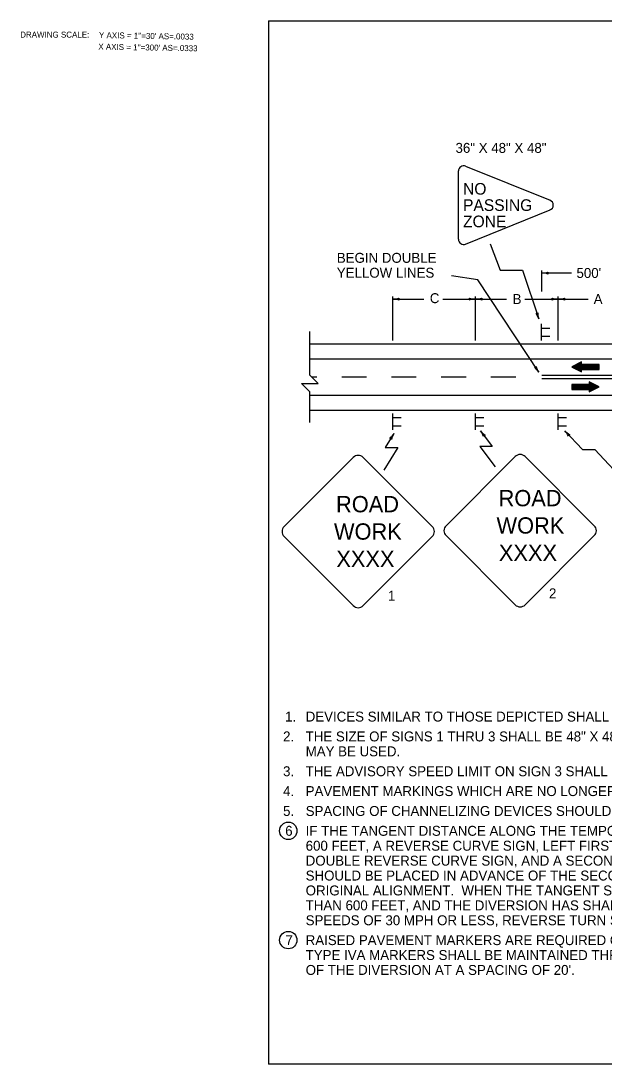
# Model space of a CAD drawing. Extents: x 1002 to 1035.5, y 1000.5 to 1021.5.
# Drawn here: x 1002.02 to 1013.76, y 1000.5 to 1021.5 of the extents above; entities that cross this region are included whole.
import ezdxf

# ---------------------------------------------------------------- set-up
doc = ezdxf.new("R2010")
doc.units = 0
for name, color, linetype in [('Level 1', 7, 'Continuous'), ('Level 10', 7, 'Continuous'), ('Level 15', 7, 'Continuous')]:
    doc.layers.add(name, color=color, linetype=linetype)

msp = doc.modelspace()

# ---------------------------------------------------------------- linework, layer by layer
at = {"layer": 'Level 1'}
for p, q in [((1010.969, 1018.576), (1012.668, 1017.889)), ((1010.824, 1017.104), (1010.824, 1018.478)), ((1010.969, 1017.006), (1012.668, 1017.693)), ((1012.502, 1016.05), (1012.502, 1016.475)), ((1012.502, 1016.425), (1013.098, 1016.425)), ((1009.502, 1015.067), (1009.502, 1015.95)), ((1009.502, 1015.9), (1010.131, 1015.9)), ((1010.514, 1015.9), (1011.169, 1015.9)), ((1011.169, 1015.067), (1011.169, 1015.95)), ((1011.169, 1015.9), (1011.789, 1015.9)), ((1012.16, 1015.9), (1012.835, 1015.9)), ((1012.835, 1015.067), (1012.835, 1015.95)), ((1012.835, 1015.9), (1013.437, 1015.9)), ((1012.496, 1015.067), (1012.496, 1015.4)), ((1012.496, 1015.317), (1012.662, 1015.317)), ((1012.496, 1015.15), (1012.662, 1015.15)), ((1007.835, 1015), (1014.502, 1015)), ((1007.835, 1014.7), (1014.502, 1014.7)), ((1007.868, 1014.333), (1007.977, 1014.333)), ((1008.477, 1014.333), (1008.977, 1014.333)), ((1009.477, 1014.333), (1009.977, 1014.333)), ((1010.477, 1014.333), (1010.977, 1014.333)), ((1011.477, 1014.333), (1011.977, 1014.333)), ((1012.502, 1014.367), (1014.502, 1014.367)), ((1012.502, 1014.3), (1014.502, 1014.3)), ((1007.835, 1013.967), (1014.502, 1013.967)), ((1007.835, 1013.667), (1014.502, 1013.667)), ((1009.502, 1013.267), (1009.502, 1013.6)), ((1009.502, 1013.517), (1009.669, 1013.517)), ((1011.169, 1013.267), (1011.169, 1013.6)), ((1011.169, 1013.517), (1011.335, 1013.517)), ((1012.835, 1013.267), (1012.835, 1013.6)), ((1012.835, 1013.517), (1013.002, 1013.517)), ((1009.502, 1013.35), (1009.669, 1013.35)), ((1011.169, 1013.35), (1011.335, 1013.35)), ((1012.835, 1013.35), (1013.002, 1013.35)), ((1009.526, 1013.192), (1009.352, 1012.909)), ((1011.27, 1013.248), (1011.505, 1012.935)), ((1012.967, 1013.248), (1013.32, 1012.869)), ((1009.602, 1012.909), (1009.324, 1012.458)), ((1009.352, 1012.909), (1009.602, 1012.909)), ((1011.505, 1012.935), (1011.255, 1012.935)), ((1011.255, 1012.935), (1011.561, 1012.526)), ((1013.32, 1012.869), (1013.57, 1012.869)), ((1013.57, 1012.869), (1014.334, 1012.048)), ((1007.315, 1011.321), (1008.708, 1012.713)), ((1010.299, 1011.321), (1008.906, 1012.713)), ((1010.576, 1011.337), (1011.968, 1012.73)), ((1013.559, 1011.337), (1012.167, 1012.73)), ((1008.708, 1009.73), (1007.315, 1011.122)), ((1008.906, 1009.73), (1010.299, 1011.122)), ((1011.968, 1009.746), (1010.576, 1011.139)), ((1012.167, 1009.746), (1013.559, 1011.139))]:
    msp.add_line(p, q, dxfattribs=at)
for points in [[(1011.461, 1017.013), (1011.666, 1016.482), (1012.115, 1016.482), (1012.441, 1015.501)], [(1012.441, 1014.428), (1011.217, 1016.288), (1010.686, 1016.369)], [(1007.835, 1013.417), (1007.835, 1014.033), (1007.668, 1014.2), (1008.002, 1014.2), (1007.835, 1014.367), (1007.835, 1015.25)], [(1013.109, 1014.531), (1013.655, 1014.531)], [(1013.111, 1014.536), (1013.655, 1014.536)], [(1013.119, 1014.526), (1013.655, 1014.526)], [(1013.119, 1014.526), (1013.655, 1014.526)], [(1013.121, 1014.541), (1013.655, 1014.541)], [(1013.129, 1014.521), (1013.655, 1014.521)], [(1013.131, 1014.546), (1013.655, 1014.546)], [(1013.139, 1014.516), (1013.655, 1014.516)], [(1013.141, 1014.551), (1013.655, 1014.551)], [(1013.149, 1014.511), (1013.655, 1014.511)], [(1013.151, 1014.556), (1013.655, 1014.556)], [(1013.161, 1014.561), (1013.655, 1014.561)], [(1013.171, 1014.566), (1013.655, 1014.566)], [(1013.181, 1014.571), (1013.655, 1014.571)], [(1013.191, 1014.576), (1013.655, 1014.576)], [(1013.201, 1014.581), (1013.655, 1014.581)], [(1013.211, 1014.586), (1013.305, 1014.586)], [(1013.221, 1014.591), (1013.305, 1014.591)], [(1013.221, 1014.591), (1013.305, 1014.591)], [(1013.231, 1014.596), (1013.305, 1014.596)], [(1013.241, 1014.601), (1013.305, 1014.601)], [(1013.25, 1014.606), (1013.305, 1014.606)], [(1013.26, 1014.611), (1013.305, 1014.611)], [(1013.27, 1014.616), (1013.305, 1014.616)], [(1013.28, 1014.621), (1013.305, 1014.621)], [(1013.29, 1014.626), (1013.305, 1014.626)], [(1013.3, 1014.631), (1013.305, 1014.631)], [(1013.159, 1014.506), (1013.655, 1014.506)], [(1013.169, 1014.501), (1013.655, 1014.501)], [(1013.18, 1014.496), (1013.655, 1014.496)], [(1013.19, 1014.491), (1013.655, 1014.491)], [(1013.2, 1014.486), (1013.655, 1014.486)], [(1013.205, 1014.484), (1013.655, 1014.484)], [(1013.215, 1014.479), (1013.305, 1014.479)], [(1013.225, 1014.474), (1013.305, 1014.474)], [(1013.235, 1014.469), (1013.305, 1014.469)], [(1013.245, 1014.464), (1013.305, 1014.464)], [(1013.255, 1014.459), (1013.305, 1014.459)], [(1013.265, 1014.454), (1013.305, 1014.454)], [(1013.275, 1014.449), (1013.305, 1014.449)], [(1013.285, 1014.444), (1013.305, 1014.444)], [(1013.295, 1014.439), (1013.305, 1014.439)], [(1013.305, 1014.434), (1013.305, 1014.434)], [(1013.556, 1014.183), (1013.105, 1014.183)], [(1013.561, 1014.18), (1013.105, 1014.18)], [(1013.571, 1014.175), (1013.105, 1014.175)], [(1013.581, 1014.17), (1013.105, 1014.17)], [(1013.591, 1014.165), (1013.105, 1014.165)], [(1013.601, 1014.16), (1013.105, 1014.16)], [(1013.611, 1014.155), (1013.105, 1014.155)], [(1013.621, 1014.15), (1013.105, 1014.15)], [(1013.631, 1014.145), (1013.105, 1014.145)], [(1013.641, 1014.14), (1013.105, 1014.14)], [(1013.641, 1014.14), (1013.105, 1014.14)], [(1013.651, 1014.135), (1013.105, 1014.135)], [(1013.649, 1014.13), (1013.105, 1014.13)], [(1013.639, 1014.125), (1013.105, 1014.125)], [(1013.629, 1014.12), (1013.105, 1014.12)], [(1013.619, 1014.115), (1013.105, 1014.115)], [(1013.609, 1014.11), (1013.105, 1014.11)], [(1013.599, 1014.105), (1013.105, 1014.105)], [(1013.589, 1014.1), (1013.105, 1014.1)], [(1013.58, 1014.095), (1013.105, 1014.095)], [(1013.57, 1014.09), (1013.105, 1014.09)], [(1013.455, 1014.233), (1013.455, 1014.233)], [(1013.465, 1014.228), (1013.455, 1014.228)], [(1013.475, 1014.223), (1013.455, 1014.223)], [(1013.485, 1014.218), (1013.455, 1014.218)], [(1013.495, 1014.213), (1013.455, 1014.213)], [(1013.505, 1014.208), (1013.455, 1014.208)], [(1013.515, 1014.203), (1013.455, 1014.203)], [(1013.526, 1014.198), (1013.455, 1014.198)], [(1013.536, 1014.193), (1013.455, 1014.193)], [(1013.546, 1014.188), (1013.455, 1014.188)], [(1013.56, 1014.085), (1013.105, 1014.085)], [(1013.55, 1014.08), (1013.455, 1014.08)], [(1013.54, 1014.075), (1013.455, 1014.075)], [(1013.54, 1014.075), (1013.455, 1014.075)], [(1013.53, 1014.07), (1013.455, 1014.07)], [(1013.52, 1014.065), (1013.455, 1014.065)], [(1013.51, 1014.06), (1013.455, 1014.06)], [(1013.5, 1014.055), (1013.455, 1014.055)], [(1013.49, 1014.05), (1013.455, 1014.05)], [(1013.48, 1014.045), (1013.455, 1014.045)], [(1013.47, 1014.04), (1013.455, 1014.04)], [(1013.46, 1014.035), (1013.455, 1014.035)]]:
    msp.add_lwpolyline(points, dxfattribs=at)
for points in [[(1013.105, 1014.533), (1013.305, 1014.434), (1013.305, 1014.484), (1013.655, 1014.484), (1013.655, 1014.584), (1013.305, 1014.584), (1013.305, 1014.634)], [(1013.655, 1014.133), (1013.455, 1014.233), (1013.455, 1014.183), (1013.105, 1014.183), (1013.105, 1014.083), (1013.455, 1014.083), (1013.455, 1014.033)]]:
    msp.add_lwpolyline(points, close=True, dxfattribs=at)
for centre in [(1007.4, 1005.196), (1007.4, 1002.996)]:
    msp.add_circle(centre, 0.175, dxfattribs=at)
for centre, radius, start, end in [((1010.929, 1018.478), 0.105, 67.9757, 180), ((1012.628, 1017.791), 0.105, 292.0243, 67.9757), ((1010.929, 1017.104), 0.105, 180, 292.0243), ((1012.502, 1016.815), 0.391, 270, 288.6688), ((1012.502, 1016.815), 0.391, 269.9878, 270), ((1012.502, 1016.034), 0.391, 71.3472, 89.9939), ((1012.65, 1016.424), 0.0312, 138.7746, 220.8913), ((1009.502, 1016.291), 0.391, 270, 288.6688), ((1009.502, 1015.509), 0.391, 71.3472, 89.9939), ((1009.502, 1016.291), 0.391, 269.9878, 270), ((1009.65, 1015.9), 0.0312, 138.7746, 220.8913), ((1011.169, 1016.291), 0.391, 251.3472, 269.9939), ((1011.02, 1015.9), 0.0312, 318.7746, 40.8913), ((1011.169, 1015.509), 0.391, 90, 108.6688), ((1011.169, 1016.291), 0.391, 270, 288.6688), ((1011.169, 1015.509), 0.391, 89.9878, 90), ((1011.169, 1015.509), 0.391, 71.3472, 89.9939), ((1011.169, 1016.291), 0.391, 269.9878, 270), ((1011.317, 1015.9), 0.0312, 138.7746, 220.8913), ((1012.835, 1016.291), 0.391, 251.3472, 269.9939), ((1012.686, 1015.9), 0.0312, 318.7746, 40.8913), ((1012.835, 1015.509), 0.391, 90, 108.6688), ((1012.835, 1016.291), 0.391, 270, 288.6688), ((1012.835, 1016.291), 0.391, 270, 288.6688), ((1012.835, 1015.509), 0.391, 89.9878, 90), ((1012.835, 1015.509), 0.391, 71.3472, 89.9939), ((1012.835, 1016.291), 0.391, 269.9878, 270), ((1012.835, 1015.509), 0.391, 71.3472, 89.9939), ((1012.835, 1016.291), 0.391, 269.9878, 270), ((1012.984, 1015.9), 0.0312, 138.7746, 220.8913), ((1012.984, 1015.9), 0.0312, 138.7746, 220.8913), ((1012.394, 1015.642), 0.0312, 247.1906, 329.3073), ((1012.071, 1015.377), 0.391, 18.416, 37.0848), ((1012.812, 1015.624), 0.391, 179.7631, 198.4099), ((1012.071, 1015.377), 0.391, 18.4037, 18.416), ((1012.36, 1014.552), 0.0312, 262.14, 344.2567), ((1012.115, 1014.213), 0.391, 33.3654, 52.0342), ((1012.768, 1014.643), 0.391, 194.7126, 213.3593), ((1012.115, 1014.213), 0.391, 33.3532, 33.3654), ((1009.193, 1013.397), 0.391, 309.7359, 328.3826), ((1009.448, 1013.065), 0.0312, 17.1633, 99.28), ((1009.859, 1012.987), 0.391, 148.3887, 167.0575), ((1009.859, 1012.987), 0.391, 148.3765, 148.3887), ((1011.583, 1013.482), 0.391, 216.8675, 235.5362), ((1010.958, 1013.014), 0.391, 18.2146, 36.8613), ((1011.583, 1013.482), 0.391, 216.8552, 216.8675), ((1011.359, 1013.129), 0.0312, 85.6421, 167.7587), ((1013.253, 1013.514), 0.391, 222.9562, 241.625), ((1012.681, 1012.982), 0.391, 24.3034, 42.9501), ((1013.253, 1013.514), 0.391, 222.944, 222.9562), ((1013.068, 1013.139), 0.0312, 91.7308, 173.8475), ((1008.807, 1012.613), 0.141, 45.0001, 134.9999), ((1012.067, 1012.63), 0.141, 45.0001, 134.9999), ((1007.415, 1011.221), 0.141, 134.9999, 225.0001), ((1010.199, 1011.221), 0.141, 314.9999, 45.0001), ((1010.675, 1011.238), 0.141, 134.9999, 225.0001), ((1013.46, 1011.238), 0.141, 314.9999, 45.0001), ((1008.807, 1009.829), 0.141, 225.0001, 314.9999), ((1012.067, 1009.846), 0.141, 225.0001, 314.9999)]:
    msp.add_arc(centre, radius, start, end, dxfattribs=at)
at = {"layer": 'Level 10'}
for p, q in [((1007, 1021.5), (1035.5, 1021.5)), ((1007, 1021.5), (1007, 1000.5)), ((1035.5, 1000.5), (1007, 1000.5))]:
    msp.add_line(p, q, dxfattribs=at)

# ---------------------------------------------------------------- texts
at = {"layer": 'Level 1'}
for s, height, p in [('36" X 48" X 48"', 0.2, (1010.766, 1018.843)), ('NO', 0.2344, (1010.918, 1018.002)), ('PASSING', 0.2343, (1010.918, 1017.674)), ('ZONE', 0.2344, (1010.918, 1017.346)), ('BEGIN DOUBLE', 0.2, (1008.377, 1016.63)), ('YELLOW LINES', 0.2, (1008.377, 1016.33)), ("500'", 0.2, (1013.201, 1016.325)), ('C', 0.2, (1010.249, 1015.818)), ('B', 0.2, (1011.916, 1015.801)), ('A', 0.2, (1013.547, 1015.801)), ('ROAD', 0.3281, (1011.633, 1011.729)), ('ROAD', 0.3281, (1008.361, 1011.608)), ('WORK', 0.3282, (1008.319, 1011.057)), ('WORK', 0.3282, (1011.591, 1011.179)), ('XXXX', 0.3282, (1011.639, 1010.628)), ('XXXX', 0.3282, (1008.367, 1010.506)), ('1', 0.2, (1009.406, 1009.83)), ('2', 0.2, (1012.647, 1009.877)), ('1.', 0.2, (1007.336, 1007.396)), ('DEVICES SIMILAR TO THOSE DEPICTED SHALL BE PLACED FOR OPPOSITE DIRECTION OF TRAVEL.', 0.2, (1007.75, 1007.396)), ('2.', 0.2, (1007.295, 1006.996)), ('THE SIZE OF SIGNS 1 THRU 3 SHALL BE 48" X 48" IF THE SPEED LIMIT IS 45 MPH OR GREATER.  OTHERWISE, 36" X 36" SIGNS ', 0.2, (1007.75, 1006.996)), ('MAY BE USED.', 0.2, (1007.75, 1006.696)), ('3.', 0.2, (1007.295, 1006.296)), ('THE ADVISORY SPEED LIMIT ON SIGN 3 SHALL BE DETERMINED BY THE ENGINEER.', 0.2, (1007.75, 1006.296)), ('4.', 0.2, (1007.295, 1005.896)), ('PAVEMENT MARKINGS WHICH ARE NO LONGER APPLICABLE SHALL BE OBLITERATED BY AN APPROVED METHOD.', 0.2, (1007.75, 1005.896)), ('5.', 0.2, (1007.295, 1005.496)), ("SPACING OF CHANNELIZING DEVICES SHOULD NOT EXCEED 20'.", 0.2, (1007.75, 1005.496)), ('6', 0.2, (1007.338, 1005.096)), ('IF THE TANGENT DISTANCE ALONG THE TEMPORARY DIVERSION IS MORE THAN', 0.2, (1007.75, 1005.096)), ('600 FEET, A REVERSE CURVE SIGN, LEFT FIRST, SHOULD BE USED INSTEAD OF THE', 0.2, (1007.75, 1004.796)), ('DOUBLE REVERSE CURVE SIGN, AND A SECOND REVERSE CURVE SIGN, RIGHT FIRST,', 0.2, (1007.75, 1004.496)), ('SHOULD BE PLACED IN ADVANCE OF THE SECOND REVERSE CURVE BACK TO THE', 0.2, (1007.75, 1004.196)), ('ORIGINAL ALIGNMENT.  WHEN THE TANGENT SECTION OF THE DIVERSION IS MORE', 0.2, (1007.75, 1003.896)), ('THAN 600 FEET, AND THE DIVERSION HAS SHARP CURVES WITH RECOMMENDED', 0.2, (1007.75, 1003.596)), ('SPEEDS OF 30 MPH OR LESS, REVERSE TURN SIGNS SHOULD BE USED.', 0.2, (1007.75, 1003.296)), ('7', 0.2, (1007.343, 1002.896)), ('RAISED PAVEMENT MARKERS ARE REQUIRED ONLY FOR HARD SURFACE ROADWAYS.  ', 0.2, (1007.75, 1002.896)), ('TYPE IVA MARKERS SHALL BE MAINTAINED THROUGHOUT THE ENTIRE LIMITS ', 0.2, (1007.75, 1002.596)), ("OF THE DIVERSION AT A SPACING OF 20'.", 0.2, (1007.75, 1002.296))]:
    msp.add_text(s, height=height, dxfattribs=at).set_placement(p)
at = {"layer": 'Level 15'}
msp.add_text('DRAWING SCALE:', height=0.12, dxfattribs=at).set_placement((1002.004, 1021.163))
for s, p in [("Y AXIS = 1''=30' AS=.0033", (1003.589, 1021.154)), ("X AXIS = 1''=300' AS=.0333", (1003.576, 1020.922))]:
    msp.add_text(s, height=0.12, rotation=359, dxfattribs=at).set_placement(p)

doc.saveas('drawing.dxf')
